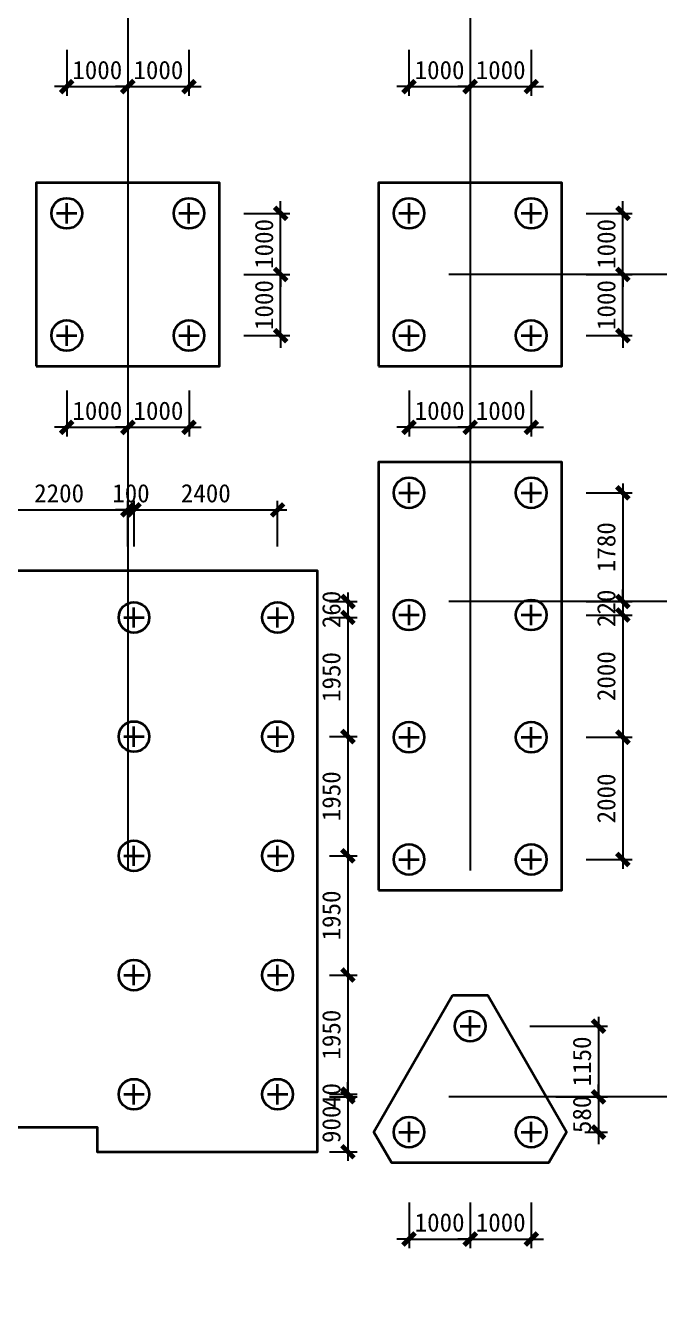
# Model space of a CAD drawing. Header units: millimetres. Extents: x -8252 to 341964, y -299084 to 206355.
# Drawn here: x 36822 to 47196, y 19134 to 39973 of the extents above; entities that cross this region are included whole.
import ezdxf

# ---------------------------------------------------------------- set-up
doc = ezdxf.new("R2010")
doc.units = ezdxf.units.MM
doc.header["$LTSCALE"] = 500
doc.header["$PDMODE"] = 2
doc.header["$PDSIZE"] = 200
doc.linetypes.add('DASHDOT', pattern=[25.4, 12.7, -6.35, 0, -6.35])
doc.layers.add('dim____', color=70, linetype='Continuous')
doc.layers.add('DOTE', color=20, linetype='DASHDOT')
for name, color, linetype, lineweight in [('fb', 7, 'Continuous', 35), ('s121', 2, 'Continuous', 35), ('zkz', 200, 'Continuous', 35)]:
    doc.layers.add(name, color=color, linetype=linetype, lineweight=lineweight)
doc.styles.add('宋体', font='')
doc.styles.get('宋体').set_extended_font_data('宋体')
doc.dimstyles.new('ISO-25', dxfattribs={"dimtxt": 2.5, "dimasz": 2.5, "dimexe": 1.25, "dimexo": 0.625, "dimtad": 1, "dimtxsty": 'Standard', "dimcen": 2.5, "dimadec": 0, "dimazin": 0, "dimtfac": 1, "dimtmove": 0, "dimatfit": 3, "dimfxl": 1, "dimarcsym": 0})

# ---------------------------------------------------------------- blocks, each defined once
blk = doc.blocks.new('_ArchTick')
at = {"color": 0, "linetype": 'ByBlock', "const_width": 0.4}
blk.add_lwpolyline([(-0.5, -0.5), (0.5, 0.5)], dxfattribs=at)
blk = doc.blocks.new('*D583')
at = {"layer": 'Defpoints', "color": 0, "transparency": 16777216}
for p in [(43097, 39973), (44097, 39973), (44097, 38973)]:
    blk.add_point(p, dxfattribs=at)
at = {"layer": 'dim____', "color": 0, "lineweight": -2, "transparency": 16777216}
for p, q in [((43097, 39573), (43097, 38823)), ((44097, 39573), (44097, 38823)), ((43097, 38973), (42897, 38973)), ((43097, 38973), (44097, 38973)), ((44097, 38973), (44297, 38973))]:
    blk.add_line(p, q, dxfattribs=at)
at = {"layer": 'dim____', "color": 0, "lineweight": -2, "transparency": 16777216, "xscale": 200, "yscale": 200, "zscale": 200}
blk.add_blockref('_ArchTick', (43097, 38973), dxfattribs=at)
at = {"layer": 'dim____', "color": 0, "lineweight": -2, "transparency": 16777216, "xscale": 200, "yscale": 200, "zscale": 200, "rotation": 180}
blk.add_blockref('_ArchTick', (44097, 38973), dxfattribs=at)
at = {"layer": 'dim____', "color": 7, "transparency": 16777216, "insert": (43597, 39243), "char_height": 300, "attachment_point": 5, "style": '宋体'}
blk.add_mtext('1000', dxfattribs=at)
blk = doc.blocks.new('*D584')
at = {"layer": 'Defpoints', "color": 0, "transparency": 16777216}
for p in [(44097, 39973), (45097, 39973), (45097, 38973)]:
    blk.add_point(p, dxfattribs=at)
at = {"layer": 'dim____', "color": 0, "lineweight": -2, "transparency": 16777216}
for p, q in [((44097, 39573), (44097, 38823)), ((45097, 39573), (45097, 38823)), ((44097, 38973), (43897, 38973)), ((44097, 38973), (45097, 38973)), ((45097, 38973), (45297, 38973))]:
    blk.add_line(p, q, dxfattribs=at)
at = {"layer": 'dim____', "color": 0, "lineweight": -2, "transparency": 16777216, "xscale": 200, "yscale": 200, "zscale": 200}
blk.add_blockref('_ArchTick', (44097, 38973), dxfattribs=at)
at = {"layer": 'dim____', "color": 0, "lineweight": -2, "transparency": 16777216, "xscale": 200, "yscale": 200, "zscale": 200, "rotation": 180}
blk.add_blockref('_ArchTick', (45097, 38973), dxfattribs=at)
at = {"layer": 'dim____', "color": 7, "transparency": 16777216, "insert": (44597, 39243), "char_height": 300, "attachment_point": 5, "style": '宋体'}
blk.add_mtext('1000', dxfattribs=at)
blk = doc.blocks.new('*D585')
at = {"layer": 'Defpoints', "color": 0, "transparency": 16777216}
for p in [(43098, 34400), (44098, 34400), (44098, 33400)]:
    blk.add_point(p, dxfattribs=at)
at = {"layer": 'dim____', "color": 0, "lineweight": -2, "transparency": 16777216}
for p, q in [((43098, 34000), (43098, 33250)), ((44098, 34000), (44098, 33250)), ((43098, 33400), (42898, 33400)), ((43098, 33400), (44098, 33400)), ((44098, 33400), (44298, 33400))]:
    blk.add_line(p, q, dxfattribs=at)
at = {"layer": 'dim____', "color": 0, "lineweight": -2, "transparency": 16777216, "xscale": 200, "yscale": 200, "zscale": 200}
blk.add_blockref('_ArchTick', (43098, 33400), dxfattribs=at)
at = {"layer": 'dim____', "color": 0, "lineweight": -2, "transparency": 16777216, "xscale": 200, "yscale": 200, "zscale": 200, "rotation": 180}
blk.add_blockref('_ArchTick', (44098, 33400), dxfattribs=at)
at = {"layer": 'dim____', "color": 7, "transparency": 16777216, "insert": (43598, 33670), "char_height": 300, "attachment_point": 5, "style": '宋体'}
blk.add_mtext('1000', dxfattribs=at)
blk = doc.blocks.new('*D586')
at = {"layer": 'Defpoints', "color": 0, "transparency": 16777216}
for p in [(44098, 34400), (45098, 34400), (45098, 33400)]:
    blk.add_point(p, dxfattribs=at)
at = {"layer": 'dim____', "color": 0, "lineweight": -2, "transparency": 16777216}
for p, q in [((44098, 34000), (44098, 33250)), ((45098, 34000), (45098, 33250)), ((44098, 33400), (43898, 33400)), ((44098, 33400), (45098, 33400)), ((45098, 33400), (45298, 33400))]:
    blk.add_line(p, q, dxfattribs=at)
at = {"layer": 'dim____', "color": 0, "lineweight": -2, "transparency": 16777216, "xscale": 200, "yscale": 200, "zscale": 200}
blk.add_blockref('_ArchTick', (44098, 33400), dxfattribs=at)
at = {"layer": 'dim____', "color": 0, "lineweight": -2, "transparency": 16777216, "xscale": 200, "yscale": 200, "zscale": 200, "rotation": 180}
blk.add_blockref('_ArchTick', (45098, 33400), dxfattribs=at)
at = {"layer": 'dim____', "color": 7, "transparency": 16777216, "insert": (44598, 33670), "char_height": 300, "attachment_point": 5, "style": '宋体'}
blk.add_mtext('1000', dxfattribs=at)
blk = doc.blocks.new('*D589')
at = {"layer": 'Defpoints', "color": 0, "transparency": 16777216}
for p in [(45597, 35900), (46597, 35900), (45597, 34900)]:
    blk.add_point(p, dxfattribs=at)
at = {"layer": 'dim____', "color": 0, "lineweight": -2, "transparency": 16777216}
for p, q in [((46597, 35900), (46597, 36100)), ((45997, 35900), (46747, 35900)), ((46597, 34900), (46597, 35900)), ((45997, 34900), (46747, 34900)), ((46597, 34900), (46597, 34700))]:
    blk.add_line(p, q, dxfattribs=at)
at = {"layer": 'dim____', "color": 0, "lineweight": -2, "transparency": 16777216, "xscale": 200, "yscale": 200, "zscale": 200}
for p, rotation in [((46597, 35900), 270), ((46597, 34900), 90)]:
    blk.add_blockref('_ArchTick', p, dxfattribs=dict(at, rotation=rotation))
at = {"layer": 'dim____', "color": 7, "transparency": 16777216, "insert": (46327, 35400), "char_height": 300, "attachment_point": 5, "rotation": 90, "style": '宋体'}
blk.add_mtext('1000', dxfattribs=at)
blk = doc.blocks.new('*D590')
at = {"layer": 'Defpoints', "color": 0, "transparency": 16777216}
for p in [(45597, 36900), (46597, 36900), (45597, 35900)]:
    blk.add_point(p, dxfattribs=at)
at = {"layer": 'dim____', "color": 0, "lineweight": -2, "transparency": 16777216}
for p, q in [((46597, 36900), (46597, 37100)), ((45997, 36900), (46747, 36900)), ((46597, 35900), (46597, 36900)), ((45997, 35900), (46747, 35900)), ((46597, 35900), (46597, 35700))]:
    blk.add_line(p, q, dxfattribs=at)
at = {"layer": 'dim____', "color": 0, "lineweight": -2, "transparency": 16777216, "xscale": 200, "yscale": 200, "zscale": 200}
for p, rotation in [((46597, 36900), 270), ((46597, 35900), 90)]:
    blk.add_blockref('_ArchTick', p, dxfattribs=dict(at, rotation=rotation))
at = {"layer": 'dim____', "color": 7, "transparency": 16777216, "insert": (46327, 36400), "char_height": 300, "attachment_point": 5, "rotation": 90, "style": '宋体'}
blk.add_mtext('1000', dxfattribs=at)
blk = doc.blocks.new('*D591')
at = {"layer": 'Defpoints', "color": 0, "transparency": 16777216}
for p in [(37497, 39973), (38497, 39973), (38497, 38973)]:
    blk.add_point(p, dxfattribs=at)
at = {"layer": 'dim____', "color": 0, "lineweight": -2, "transparency": 16777216}
for p, q in [((37497, 39573), (37497, 38823)), ((38497, 39573), (38497, 38823)), ((37497, 38973), (37297, 38973)), ((37497, 38973), (38497, 38973)), ((38497, 38973), (38697, 38973))]:
    blk.add_line(p, q, dxfattribs=at)
at = {"layer": 'dim____', "color": 0, "lineweight": -2, "transparency": 16777216, "xscale": 200, "yscale": 200, "zscale": 200}
blk.add_blockref('_ArchTick', (37497, 38973), dxfattribs=at)
at = {"layer": 'dim____', "color": 0, "lineweight": -2, "transparency": 16777216, "xscale": 200, "yscale": 200, "zscale": 200, "rotation": 180}
blk.add_blockref('_ArchTick', (38497, 38973), dxfattribs=at)
at = {"layer": 'dim____', "color": 7, "transparency": 16777216, "insert": (37997, 39243), "char_height": 300, "attachment_point": 5, "style": '宋体'}
blk.add_mtext('1000', dxfattribs=at)
blk = doc.blocks.new('*D592')
at = {"layer": 'Defpoints', "color": 0, "transparency": 16777216}
for p in [(38497, 39973), (39497, 39973), (39497, 38973)]:
    blk.add_point(p, dxfattribs=at)
at = {"layer": 'dim____', "color": 0, "lineweight": -2, "transparency": 16777216}
for p, q in [((38497, 39573), (38497, 38823)), ((39497, 39573), (39497, 38823)), ((38497, 38973), (38297, 38973)), ((38497, 38973), (39497, 38973)), ((39497, 38973), (39697, 38973))]:
    blk.add_line(p, q, dxfattribs=at)
at = {"layer": 'dim____', "color": 0, "lineweight": -2, "transparency": 16777216, "xscale": 200, "yscale": 200, "zscale": 200}
blk.add_blockref('_ArchTick', (38497, 38973), dxfattribs=at)
at = {"layer": 'dim____', "color": 0, "lineweight": -2, "transparency": 16777216, "xscale": 200, "yscale": 200, "zscale": 200, "rotation": 180}
blk.add_blockref('_ArchTick', (39497, 38973), dxfattribs=at)
at = {"layer": 'dim____', "color": 7, "transparency": 16777216, "insert": (38997, 39243), "char_height": 300, "attachment_point": 5, "style": '宋体'}
blk.add_mtext('1000', dxfattribs=at)
blk = doc.blocks.new('*D593')
at = {"layer": 'Defpoints', "color": 0, "transparency": 16777216}
for p in [(37498, 34400), (38498, 34400), (38498, 33400)]:
    blk.add_point(p, dxfattribs=at)
at = {"layer": 'dim____', "color": 0, "lineweight": -2, "transparency": 16777216}
for p, q in [((37498, 34000), (37498, 33250)), ((38498, 34000), (38498, 33250)), ((37498, 33400), (37298, 33400)), ((37498, 33400), (38498, 33400)), ((38498, 33400), (38698, 33400))]:
    blk.add_line(p, q, dxfattribs=at)
at = {"layer": 'dim____', "color": 0, "lineweight": -2, "transparency": 16777216, "xscale": 200, "yscale": 200, "zscale": 200}
blk.add_blockref('_ArchTick', (37498, 33400), dxfattribs=at)
at = {"layer": 'dim____', "color": 0, "lineweight": -2, "transparency": 16777216, "xscale": 200, "yscale": 200, "zscale": 200, "rotation": 180}
blk.add_blockref('_ArchTick', (38498, 33400), dxfattribs=at)
at = {"layer": 'dim____', "color": 7, "transparency": 16777216, "insert": (37998, 33670), "char_height": 300, "attachment_point": 5, "style": '宋体'}
blk.add_mtext('1000', dxfattribs=at)
blk = doc.blocks.new('*D594')
at = {"layer": 'Defpoints', "color": 0, "transparency": 16777216}
for p in [(38498, 34400), (39498, 34400), (39498, 33400)]:
    blk.add_point(p, dxfattribs=at)
at = {"layer": 'dim____', "color": 0, "lineweight": -2, "transparency": 16777216}
for p, q in [((38498, 34000), (38498, 33250)), ((39498, 34000), (39498, 33250)), ((38498, 33400), (38298, 33400)), ((38498, 33400), (39498, 33400)), ((39498, 33400), (39698, 33400))]:
    blk.add_line(p, q, dxfattribs=at)
at = {"layer": 'dim____', "color": 0, "lineweight": -2, "transparency": 16777216, "xscale": 200, "yscale": 200, "zscale": 200}
blk.add_blockref('_ArchTick', (38498, 33400), dxfattribs=at)
at = {"layer": 'dim____', "color": 0, "lineweight": -2, "transparency": 16777216, "xscale": 200, "yscale": 200, "zscale": 200, "rotation": 180}
blk.add_blockref('_ArchTick', (39498, 33400), dxfattribs=at)
at = {"layer": 'dim____', "color": 7, "transparency": 16777216, "insert": (38998, 33670), "char_height": 300, "attachment_point": 5, "style": '宋体'}
blk.add_mtext('1000', dxfattribs=at)
blk = doc.blocks.new('*D597')
at = {"layer": 'Defpoints', "color": 0, "transparency": 16777216}
for p in [(39997, 35900), (40997, 35900), (39997, 34900)]:
    blk.add_point(p, dxfattribs=at)
at = {"layer": 'dim____', "color": 0, "lineweight": -2, "transparency": 16777216}
for p, q in [((40997, 35900), (40997, 36100)), ((40397, 35900), (41147, 35900)), ((40997, 34900), (40997, 35900)), ((40397, 34900), (41147, 34900)), ((40997, 34900), (40997, 34700))]:
    blk.add_line(p, q, dxfattribs=at)
at = {"layer": 'dim____', "color": 0, "lineweight": -2, "transparency": 16777216, "xscale": 200, "yscale": 200, "zscale": 200}
for p, rotation in [((40997, 35900), 270), ((40997, 34900), 90)]:
    blk.add_blockref('_ArchTick', p, dxfattribs=dict(at, rotation=rotation))
at = {"layer": 'dim____', "color": 7, "transparency": 16777216, "insert": (40727, 35400), "char_height": 300, "attachment_point": 5, "rotation": 90, "style": '宋体'}
blk.add_mtext('1000', dxfattribs=at)
blk = doc.blocks.new('*D598')
at = {"layer": 'Defpoints', "color": 0, "transparency": 16777216}
for p in [(39997, 36900), (40997, 36900), (39997, 35900)]:
    blk.add_point(p, dxfattribs=at)
at = {"layer": 'dim____', "color": 0, "lineweight": -2, "transparency": 16777216}
for p, q in [((40997, 36900), (40997, 37100)), ((40397, 36900), (41147, 36900)), ((40997, 35900), (40997, 36900)), ((40397, 35900), (41147, 35900)), ((40997, 35900), (40997, 35700))]:
    blk.add_line(p, q, dxfattribs=at)
at = {"layer": 'dim____', "color": 0, "lineweight": -2, "transparency": 16777216, "xscale": 200, "yscale": 200, "zscale": 200}
for p, rotation in [((40997, 36900), 270), ((40997, 35900), 90)]:
    blk.add_blockref('_ArchTick', p, dxfattribs=dict(at, rotation=rotation))
at = {"layer": 'dim____', "color": 7, "transparency": 16777216, "insert": (40727, 36400), "char_height": 300, "attachment_point": 5, "rotation": 90, "style": '宋体'}
blk.add_mtext('1000', dxfattribs=at)
blk = doc.blocks.new('*D686')
at = {"layer": 'Defpoints', "color": 0, "transparency": 16777216}
for p in [(45596, 32330), (45596, 30550), (46596, 30550)]:
    blk.add_point(p, dxfattribs=at)
at = {"layer": 'dim____', "color": 0, "lineweight": -2, "transparency": 16777216}
for p, q in [((45996, 32330), (46746, 32330)), ((46596, 32480), (46596, 30400)), ((45996, 30550), (46746, 30550))]:
    blk.add_line(p, q, dxfattribs=at)
at = {"layer": 'dim____', "color": 0, "lineweight": -2, "transparency": 16777216, "xscale": 200, "yscale": 200, "zscale": 200}
for p, rotation in [((46596, 32330), 90), ((46596, 30550), 270)]:
    blk.add_blockref('_ArchTick', p, dxfattribs=dict(at, rotation=rotation))
at = {"layer": 'dim____', "color": 7, "transparency": 16777216, "insert": (46326, 31440), "char_height": 300, "attachment_point": 5, "rotation": 90, "style": '宋体'}
blk.add_mtext('1780', dxfattribs=at)
blk = doc.blocks.new('*D687')
at = {"layer": 'Defpoints', "color": 0, "transparency": 16777216}
for p in [(45596, 30550), (45597, 30330), (46596, 30330)]:
    blk.add_point(p, dxfattribs=at)
at = {"layer": 'dim____', "color": 0, "lineweight": -2, "transparency": 16777216}
for p, q in [((46596, 30550), (46596, 30750)), ((45996, 30550), (46746, 30550)), ((46596, 30550), (46596, 30330)), ((45997, 30330), (46746, 30330)), ((46596, 30330), (46596, 30130))]:
    blk.add_line(p, q, dxfattribs=at)
at = {"layer": 'dim____', "color": 0, "lineweight": -2, "transparency": 16777216, "xscale": 200, "yscale": 200, "zscale": 200}
for p, rotation in [((46596, 30550), 270), ((46596, 30330), 90)]:
    blk.add_blockref('_ArchTick', p, dxfattribs=dict(at, rotation=rotation))
at = {"layer": 'dim____', "color": 7, "transparency": 16777216, "insert": (46326, 30440), "char_height": 300, "attachment_point": 5, "rotation": 90, "style": '宋体'}
blk.add_mtext('220', dxfattribs=at)
blk = doc.blocks.new('*D684')
at = {"layer": 'Defpoints', "color": 0, "transparency": 16777216}
for p in [(45597, 30330), (45597, 28330), (46596, 28330)]:
    blk.add_point(p, dxfattribs=at)
at = {"layer": 'dim____', "color": 0, "lineweight": -2, "transparency": 16777216}
for p, q in [((46596, 30480), (46596, 28180)), ((45997, 30330), (46746, 30330)), ((45997, 28330), (46746, 28330))]:
    blk.add_line(p, q, dxfattribs=at)
at = {"layer": 'dim____', "color": 0, "lineweight": -2, "transparency": 16777216, "xscale": 200, "yscale": 200, "zscale": 200}
for p, rotation in [((46596, 30330), 90), ((46596, 28330), 270)]:
    blk.add_blockref('_ArchTick', p, dxfattribs=dict(at, rotation=rotation))
at = {"layer": 'dim____', "color": 7, "transparency": 16777216, "insert": (46326, 29330), "char_height": 300, "attachment_point": 5, "rotation": 90, "style": '宋体'}
blk.add_mtext('2000', dxfattribs=at)
blk = doc.blocks.new('*D685')
at = {"layer": 'Defpoints', "color": 0, "transparency": 16777216}
for p in [(45597, 28330), (45598, 26330), (46596, 26330)]:
    blk.add_point(p, dxfattribs=at)
at = {"layer": 'dim____', "color": 0, "lineweight": -2, "transparency": 16777216}
for p, q in [((46596, 28480), (46596, 26180)), ((45997, 28330), (46746, 28330)), ((45998, 26330), (46746, 26330))]:
    blk.add_line(p, q, dxfattribs=at)
at = {"layer": 'dim____', "color": 0, "lineweight": -2, "transparency": 16777216, "xscale": 200, "yscale": 200, "zscale": 200}
for p, rotation in [((46596, 28330), 90), ((46596, 26330), 270)]:
    blk.add_blockref('_ArchTick', p, dxfattribs=dict(at, rotation=rotation))
at = {"layer": 'dim____', "color": 7, "transparency": 16777216, "insert": (46326, 27330), "char_height": 300, "attachment_point": 5, "rotation": 90, "style": '宋体'}
blk.add_mtext('2000', dxfattribs=at)
blk = doc.blocks.new('*D732')
at = {"layer": 'Defpoints', "color": 0, "transparency": 16777216}
for p in [(43098, 21123), (44098, 21123), (44098, 20123)]:
    blk.add_point(p, dxfattribs=at)
at = {"layer": 'dim____', "color": 0, "lineweight": -2, "transparency": 16777216}
for p, q in [((43098, 20723), (43098, 19973)), ((44098, 20723), (44098, 19973)), ((43098, 20123), (42898, 20123)), ((43098, 20123), (44098, 20123)), ((44098, 20123), (44298, 20123))]:
    blk.add_line(p, q, dxfattribs=at)
at = {"layer": 'dim____', "color": 0, "lineweight": -2, "transparency": 16777216, "xscale": 200, "yscale": 200, "zscale": 200}
blk.add_blockref('_ArchTick', (43098, 20123), dxfattribs=at)
at = {"layer": 'dim____', "color": 0, "lineweight": -2, "transparency": 16777216, "xscale": 200, "yscale": 200, "zscale": 200, "rotation": 180}
blk.add_blockref('_ArchTick', (44098, 20123), dxfattribs=at)
at = {"layer": 'dim____', "color": 7, "transparency": 16777216, "insert": (43598, 20393), "char_height": 300, "attachment_point": 5, "style": '宋体'}
blk.add_mtext('1000', dxfattribs=at)
blk = doc.blocks.new('*D733')
at = {"layer": 'Defpoints', "color": 0, "transparency": 16777216}
for p in [(44098, 21123), (45098, 21123), (45098, 20123)]:
    blk.add_point(p, dxfattribs=at)
at = {"layer": 'dim____', "color": 0, "lineweight": -2, "transparency": 16777216}
for p, q in [((44098, 20723), (44098, 19973)), ((45098, 20723), (45098, 19973)), ((44098, 20123), (43898, 20123)), ((44098, 20123), (45098, 20123)), ((45098, 20123), (45298, 20123))]:
    blk.add_line(p, q, dxfattribs=at)
at = {"layer": 'dim____', "color": 0, "lineweight": -2, "transparency": 16777216, "xscale": 200, "yscale": 200, "zscale": 200}
blk.add_blockref('_ArchTick', (44098, 20123), dxfattribs=at)
at = {"layer": 'dim____', "color": 0, "lineweight": -2, "transparency": 16777216, "xscale": 200, "yscale": 200, "zscale": 200, "rotation": 180}
blk.add_blockref('_ArchTick', (45098, 20123), dxfattribs=at)
at = {"layer": 'dim____', "color": 7, "transparency": 16777216, "insert": (44598, 20393), "char_height": 300, "attachment_point": 5, "style": '宋体'}
blk.add_mtext('1000', dxfattribs=at)
blk = doc.blocks.new('*D734')
at = {"layer": 'Defpoints', "color": 0, "transparency": 16777216}
for p in [(44675, 23605), (45197, 22450), (46197, 22450)]:
    blk.add_point(p, dxfattribs=at)
at = {"layer": 'dim____', "color": 0, "lineweight": -2, "transparency": 16777216}
for p, q in [((45075, 23605), (46347, 23605)), ((46197, 23755), (46197, 22300)), ((45597, 22450), (46347, 22450))]:
    blk.add_line(p, q, dxfattribs=at)
at = {"layer": 'dim____', "color": 0, "lineweight": -2, "transparency": 16777216, "xscale": 200, "yscale": 200, "zscale": 200}
for p, rotation in [((46197, 23605), 90), ((46197, 22450), 270)]:
    blk.add_blockref('_ArchTick', p, dxfattribs=dict(at, rotation=rotation))
at = {"layer": 'dim____', "color": 7, "transparency": 16777216, "insert": (45927, 23028), "char_height": 300, "attachment_point": 5, "rotation": 90, "style": '宋体'}
blk.add_mtext('1150', dxfattribs=at)
blk = doc.blocks.new('*D735')
at = {"layer": 'Defpoints', "color": 0, "transparency": 16777216}
for p in [(45197, 22450), (45675, 21873), (46197, 21873)]:
    blk.add_point(p, dxfattribs=at)
at = {"layer": 'dim____', "color": 0, "lineweight": -2, "transparency": 16777216}
for p, q in [((46197, 22450), (46197, 22650)), ((45497, 22450), (46347, 22450)), ((46197, 22450), (46197, 21873)), ((45975, 21873), (46347, 21873)), ((46197, 21873), (46197, 21673))]:
    blk.add_line(p, q, dxfattribs=at)
at = {"layer": 'dim____', "color": 0, "lineweight": -2, "transparency": 16777216, "xscale": 200, "yscale": 200, "zscale": 200}
for p, rotation in [((46197, 22450), 270), ((46197, 21873), 90)]:
    blk.add_blockref('_ArchTick', p, dxfattribs=dict(at, rotation=rotation))
at = {"layer": 'dim____', "color": 7, "transparency": 16777216, "insert": (45927, 22162), "char_height": 300, "attachment_point": 5, "rotation": 90, "style": '宋体'}
blk.add_mtext('580', dxfattribs=at)
blk = doc.blocks.new('*D791')
at = {"layer": 'Defpoints', "color": 0, "transparency": 16777216}
for p in [(38498, 32050), (36248, 31050), (38498, 31050)]:
    blk.add_point(p, dxfattribs=at)
at = {"layer": 'dim____', "color": 0, "lineweight": -2, "transparency": 16777216}
for p, q in [((36248, 31450), (36248, 32200)), ((38498, 31450), (38498, 32200)), ((36098, 32050), (38648, 32050))]:
    blk.add_line(p, q, dxfattribs=at)
at = {"layer": 'dim____', "color": 0, "lineweight": -2, "transparency": 16777216, "xscale": 200, "yscale": 200, "zscale": 200, "rotation": 180}
blk.add_blockref('_ArchTick', (36248, 32050), dxfattribs=at)
at = {"layer": 'dim____', "color": 0, "lineweight": -2, "transparency": 16777216, "xscale": 200, "yscale": 200, "zscale": 200}
blk.add_blockref('_ArchTick', (38498, 32050), dxfattribs=at)
at = {"layer": 'dim____', "color": 7, "transparency": 16777216, "insert": (37373, 32320), "char_height": 300, "attachment_point": 5, "style": '宋体'}
blk.add_mtext('2200', dxfattribs=at)
blk = doc.blocks.new('*D792')
at = {"layer": 'Defpoints', "color": 0, "transparency": 16777216}
for p in [(40948, 32050), (38598, 31050), (40948, 31050)]:
    blk.add_point(p, dxfattribs=at)
at = {"layer": 'dim____', "color": 0, "lineweight": -2, "transparency": 16777216}
for p, q in [((38598, 31450), (38598, 32200)), ((40948, 31450), (40948, 32200)), ((38448, 32050), (41098, 32050))]:
    blk.add_line(p, q, dxfattribs=at)
at = {"layer": 'dim____', "color": 0, "lineweight": -2, "transparency": 16777216, "xscale": 200, "yscale": 200, "zscale": 200, "rotation": 180}
blk.add_blockref('_ArchTick', (38598, 32050), dxfattribs=at)
at = {"layer": 'dim____', "color": 0, "lineweight": -2, "transparency": 16777216, "xscale": 200, "yscale": 200, "zscale": 200}
blk.add_blockref('_ArchTick', (40948, 32050), dxfattribs=at)
at = {"layer": 'dim____', "color": 7, "transparency": 16777216, "insert": (39773, 32320), "char_height": 300, "attachment_point": 5, "style": '宋体'}
blk.add_mtext('2400', dxfattribs=at)
blk = doc.blocks.new('*D794')
at = {"layer": 'Defpoints', "color": 0, "transparency": 16777216}
for p in [(38598, 32050), (38498, 31050), (38598, 31050)]:
    blk.add_point(p, dxfattribs=at)
at = {"layer": 'dim____', "color": 0, "lineweight": -2, "transparency": 16777216}
for p, q in [((38498, 31450), (38498, 32200)), ((38598, 31450), (38598, 32200)), ((38498, 32050), (38298, 32050)), ((38498, 32050), (38598, 32050)), ((38598, 32050), (38798, 32050))]:
    blk.add_line(p, q, dxfattribs=at)
at = {"layer": 'dim____', "color": 0, "lineweight": -2, "transparency": 16777216, "xscale": 200, "yscale": 200, "zscale": 200}
blk.add_blockref('_ArchTick', (38498, 32050), dxfattribs=at)
at = {"layer": 'dim____', "color": 0, "lineweight": -2, "transparency": 16777216, "xscale": 200, "yscale": 200, "zscale": 200, "rotation": 180}
blk.add_blockref('_ArchTick', (38598, 32050), dxfattribs=at)
at = {"layer": 'dim____', "color": 7, "transparency": 16777216, "insert": (38548, 32320), "char_height": 300, "attachment_point": 5, "style": '宋体'}
blk.add_mtext('100', dxfattribs=at)
blk = doc.blocks.new('*D795')
at = {"layer": 'Defpoints', "color": 0, "transparency": 16777216}
for p in [(41598, 30550), (41598, 30291), (42098, 30291)]:
    blk.add_point(p, dxfattribs=at)
at = {"layer": 'dim____', "color": 0, "lineweight": -2, "transparency": 16777216}
for p, q in [((42098, 30700), (42098, 30141)), ((41798, 30550), (42248, 30550)), ((41798, 30291), (42248, 30291))]:
    blk.add_line(p, q, dxfattribs=at)
at = {"layer": 'dim____', "color": 0, "lineweight": -2, "transparency": 16777216, "xscale": 200, "yscale": 200, "zscale": 200}
for p, rotation in [((42098, 30550), 90), ((42098, 30291), 270)]:
    blk.add_blockref('_ArchTick', p, dxfattribs=dict(at, rotation=rotation))
at = {"layer": 'dim____', "color": 7, "transparency": 16777216, "insert": (41828, 30421), "char_height": 300, "attachment_point": 5, "rotation": 90, "style": '宋体'}
blk.add_mtext('260', dxfattribs=at)
blk = doc.blocks.new('*D796')
at = {"layer": 'Defpoints', "color": 0, "transparency": 16777216}
for p in [(41598, 30291), (41598, 28341), (42098, 28341)]:
    blk.add_point(p, dxfattribs=at)
at = {"layer": 'dim____', "color": 0, "lineweight": -2, "transparency": 16777216}
for p, q in [((42098, 30441), (42098, 28191)), ((41798, 30291), (42248, 30291)), ((41798, 28341), (42248, 28341))]:
    blk.add_line(p, q, dxfattribs=at)
at = {"layer": 'dim____', "color": 0, "lineweight": -2, "transparency": 16777216, "xscale": 200, "yscale": 200, "zscale": 200}
for p, rotation in [((42098, 30291), 90), ((42098, 28341), 270)]:
    blk.add_blockref('_ArchTick', p, dxfattribs=dict(at, rotation=rotation))
at = {"layer": 'dim____', "color": 7, "transparency": 16777216, "insert": (41828, 29316), "char_height": 300, "attachment_point": 5, "rotation": 90, "style": '宋体'}
blk.add_mtext('1950', dxfattribs=at)
blk = doc.blocks.new('*D797')
at = {"layer": 'Defpoints', "color": 0, "transparency": 16777216}
for p in [(41598, 28341), (41598, 26391), (42098, 26391)]:
    blk.add_point(p, dxfattribs=at)
at = {"layer": 'dim____', "color": 0, "lineweight": -2, "transparency": 16777216}
for p, q in [((42098, 28491), (42098, 26241)), ((41798, 28341), (42248, 28341)), ((41798, 26391), (42248, 26391))]:
    blk.add_line(p, q, dxfattribs=at)
at = {"layer": 'dim____', "color": 0, "lineweight": -2, "transparency": 16777216, "xscale": 200, "yscale": 200, "zscale": 200}
for p, rotation in [((42098, 28341), 90), ((42098, 26391), 270)]:
    blk.add_blockref('_ArchTick', p, dxfattribs=dict(at, rotation=rotation))
at = {"layer": 'dim____', "color": 7, "transparency": 16777216, "insert": (41828, 27366), "char_height": 300, "attachment_point": 5, "rotation": 90, "style": '宋体'}
blk.add_mtext('1950', dxfattribs=at)
blk = doc.blocks.new('*D798')
at = {"layer": 'Defpoints', "color": 0, "transparency": 16777216}
for p in [(41598, 26391), (41598, 24441), (42098, 24441)]:
    blk.add_point(p, dxfattribs=at)
at = {"layer": 'dim____', "color": 0, "lineweight": -2, "transparency": 16777216}
for p, q in [((42098, 26541), (42098, 24291)), ((41798, 26391), (42248, 26391)), ((41798, 24441), (42248, 24441))]:
    blk.add_line(p, q, dxfattribs=at)
at = {"layer": 'dim____', "color": 0, "lineweight": -2, "transparency": 16777216, "xscale": 200, "yscale": 200, "zscale": 200}
for p, rotation in [((42098, 26391), 90), ((42098, 24441), 270)]:
    blk.add_blockref('_ArchTick', p, dxfattribs=dict(at, rotation=rotation))
at = {"layer": 'dim____', "color": 7, "transparency": 16777216, "insert": (41828, 25416), "char_height": 300, "attachment_point": 5, "rotation": 90, "style": '宋体'}
blk.add_mtext('1950', dxfattribs=at)
blk = doc.blocks.new('*D799')
at = {"layer": 'Defpoints', "color": 0, "transparency": 16777216}
for p in [(41598, 24441), (41598, 22491), (42098, 22491)]:
    blk.add_point(p, dxfattribs=at)
at = {"layer": 'dim____', "color": 0, "lineweight": -2, "transparency": 16777216}
for p, q in [((42098, 24591), (42098, 22341)), ((41798, 24441), (42248, 24441)), ((41798, 22491), (42248, 22491))]:
    blk.add_line(p, q, dxfattribs=at)
at = {"layer": 'dim____', "color": 0, "lineweight": -2, "transparency": 16777216, "xscale": 200, "yscale": 200, "zscale": 200}
for p, rotation in [((42098, 24441), 90), ((42098, 22491), 270)]:
    blk.add_blockref('_ArchTick', p, dxfattribs=dict(at, rotation=rotation))
at = {"layer": 'dim____', "color": 7, "transparency": 16777216, "insert": (41828, 23466), "char_height": 300, "attachment_point": 5, "rotation": 90, "style": '宋体'}
blk.add_mtext('1950', dxfattribs=at)
blk = doc.blocks.new('*D800')
at = {"layer": 'Defpoints', "color": 0, "transparency": 16777216}
for p in [(41598, 22450), (41598, 21550), (42098, 21550)]:
    blk.add_point(p, dxfattribs=at)
at = {"layer": 'dim____', "color": 0, "lineweight": -2, "transparency": 16777216}
for p, q in [((42098, 22600), (42098, 21400)), ((41798, 22450), (42248, 22450)), ((41798, 21550), (42248, 21550))]:
    blk.add_line(p, q, dxfattribs=at)
at = {"layer": 'dim____', "color": 0, "lineweight": -2, "transparency": 16777216, "xscale": 200, "yscale": 200, "zscale": 200}
for p, rotation in [((42098, 22450), 90), ((42098, 21550), 270)]:
    blk.add_blockref('_ArchTick', p, dxfattribs=dict(at, rotation=rotation))
at = {"layer": 'dim____', "color": 7, "transparency": 16777216, "insert": (41828, 22000), "char_height": 300, "attachment_point": 5, "rotation": 90, "style": '宋体'}
blk.add_mtext('900', dxfattribs=at)
blk = doc.blocks.new('*D801')
at = {"layer": 'Defpoints', "color": 0, "transparency": 16777216}
for p in [(41598, 22491), (41598, 22450), (42098, 22491)]:
    blk.add_point(p, dxfattribs=at)
at = {"layer": 'dim____', "color": 0, "lineweight": -2, "transparency": 16777216}
for p, q in [((42098, 22491), (42098, 22691)), ((41798, 22491), (42248, 22491)), ((41798, 22450), (42248, 22450)), ((42098, 22450), (42098, 22491)), ((42098, 22450), (42098, 22250))]:
    blk.add_line(p, q, dxfattribs=at)
at = {"layer": 'dim____', "color": 0, "lineweight": -2, "transparency": 16777216, "xscale": 200, "yscale": 200, "zscale": 200}
for p, rotation in [((42098, 22491), 270), ((42098, 22450), 90)]:
    blk.add_blockref('_ArchTick', p, dxfattribs=dict(at, rotation=rotation))
at = {"layer": 'dim____', "color": 7, "transparency": 16777216, "insert": (41828, 22471), "char_height": 300, "attachment_point": 5, "rotation": 90, "style": '宋体'}
blk.add_mtext('40', dxfattribs=at)

msp = doc.modelspace()

# ---------------------------------------------------------------- linework, layer by layer
at = {"layer": 'DOTE', "ltscale": 5}
for p, q in [((38497.528, 57900.374), (38497.528, -3449.626)), ((44097.528, 57900.374), (44097.528, -3449.626)), ((75497.528, 35900.374), (-3452.472, 35900.374)), ((75497.528, 30550.374), (-3452.472, 30550.374)), ((75497.528, 22450.374), (-3452.472, 22450.374))]:
    msp.add_line(p, q, dxfattribs=at)
at = {"layer": 'fb'}
msp.add_lwpolyline([(30897.528, 21550.374), (34497.528, 21550.374), (34497.528, 21950.374), (37997.528, 21950.374), (37997.528, 21550.374), (41597.528, 21550.374), (41597.528, 31050.374), (30897.528, 31050.374), (30897.528, 21550.374)], dxfattribs=at)
at = {"layer": 's121'}
for points in [[(36997.528, 34400.374), (39997.528, 34400.374), (39997.528, 37400.374), (36997.528, 37400.374)], [(42597.528, 34400.374), (45597.528, 34400.374), (45597.528, 37400.374), (42597.528, 37400.374)], [(42597.415, 25830.374), (45597.528, 25830.374), (45597.528, 32830.422), (42598.998, 32830.133)], [(43808.852, 24105.075), (42520.177, 21873.022), (42808.852, 21373.022), (45386.204, 21373.024), (45674.88, 21873.024), (44386.204, 24105.075)]]:
    msp.add_lwpolyline(points, close=True, dxfattribs=at)
at = {"layer": 'zkz'}
for p, q in [((37332.528, 36900.374), (37662.528, 36900.374)), ((37497.528, 36735.374), (37497.528, 37065.374)), ((39332.528, 36900.374), (39662.528, 36900.374)), ((39497.528, 36735.374), (39497.528, 37065.374)), ((42932.528, 36900.374), (43262.528, 36900.374)), ((43097.528, 36735.374), (43097.528, 37065.374)), ((44932.528, 36900.374), (45262.528, 36900.374)), ((45097.528, 36735.374), (45097.528, 37065.374)), ((37497.528, 34735.374), (37497.528, 35065.374)), ((39497.528, 34735.374), (39497.528, 35065.374)), ((43097.528, 34735.374), (43097.528, 35065.374)), ((45097.528, 34735.374), (45097.528, 35065.374)), ((37332.528, 34900.374), (37662.528, 34900.374)), ((39332.528, 34900.374), (39662.528, 34900.374)), ((42932.528, 34900.374), (43262.528, 34900.374)), ((44932.528, 34900.374), (45262.528, 34900.374)), ((42932.528, 32330.374), (43262.528, 32330.374)), ((43097.528, 32165.374), (43097.528, 32495.374)), ((44932.528, 32330.374), (45262.528, 32330.374)), ((45097.528, 32165.374), (45097.528, 32495.374)), ((38597.528, 30125.764), (38597.528, 30455.764)), ((40947.528, 30125.764), (40947.528, 30455.764)), ((43097.528, 30165.374), (43097.528, 30495.374)), ((45097.528, 30165.374), (45097.528, 30495.374)), ((38432.528, 30290.764), (38762.528, 30290.764)), ((40782.528, 30290.764), (41112.528, 30290.764)), ((42932.528, 30330.374), (43262.528, 30330.374)), ((44932.528, 30330.374), (45262.528, 30330.374)), ((38597.528, 28175.764), (38597.528, 28505.764)), ((40947.528, 28175.764), (40947.528, 28505.764)), ((43097.528, 28165.374), (43097.528, 28495.374)), ((45097.528, 28165.374), (45097.528, 28495.374)), ((38432.528, 28340.764), (38762.528, 28340.764)), ((40782.528, 28340.764), (41112.528, 28340.764)), ((42932.528, 28330.374), (43262.528, 28330.374)), ((44932.528, 28330.374), (45262.528, 28330.374)), ((38597.528, 26225.764), (38597.528, 26555.764)), ((40947.528, 26225.764), (40947.528, 26555.764)), ((43097.528, 26165.374), (43097.528, 26495.374)), ((45097.528, 26165.374), (45097.528, 26495.374)), ((38432.528, 26390.764), (38762.528, 26390.764)), ((40782.528, 26390.764), (41112.528, 26390.764)), ((42932.528, 26330.374), (43262.528, 26330.374)), ((44932.528, 26330.374), (45262.528, 26330.374)), ((38597.528, 24275.764), (38597.528, 24605.764)), ((40947.528, 24275.764), (40947.528, 24605.764)), ((38432.528, 24440.764), (38762.528, 24440.764)), ((40782.528, 24440.764), (41112.528, 24440.764)), ((44097.528, 23440.075), (44097.528, 23770.075)), ((43932.528, 23605.075), (44262.528, 23605.075)), ((38597.528, 22325.764), (38597.528, 22655.764)), ((40947.528, 22325.764), (40947.528, 22655.764)), ((38432.528, 22490.764), (38762.528, 22490.764)), ((40782.528, 22490.764), (41112.528, 22490.764)), ((43097.528, 21708.024), (43097.528, 22038.024)), ((45097.528, 21708.024), (45097.528, 22038.024)), ((42932.528, 21873.024), (43262.528, 21873.024)), ((44932.528, 21873.024), (45262.528, 21873.024))]:
    msp.add_line(p, q, dxfattribs=at)
for centre in [(37497.528, 36900.374), (39497.528, 36900.374), (43097.528, 36900.374), (45097.528, 36900.374), (37497.528, 34900.374), (39497.528, 34900.374), (43097.528, 34900.374), (45097.528, 34900.374), (43097.528, 32330.374), (45097.528, 32330.374), (38597.528, 30290.764), (40947.528, 30290.764), (43097.528, 30330.374), (45097.528, 30330.374), (38597.528, 28340.764), (40947.528, 28340.764), (43097.528, 28330.374), (45097.528, 28330.374), (38597.528, 26390.764), (40947.528, 26390.764), (43097.528, 26330.374), (45097.528, 26330.374), (38597.528, 24440.764), (40947.528, 24440.764), (44097.528, 23605.075), (38597.528, 22490.764), (40947.528, 22490.764), (43097.528, 21873.024), (45097.528, 21873.024)]:
    msp.add_circle(centre, 250, dxfattribs=at)

# ---------------------------------------------------------------- dimensions: what is measured, and where the dimension line sits
at = {"layer": 'dim____'}
for base, p1, p2, override, picture, middle in [((38497.444, 38973.022), (37497.444, 39973.022), (38497.444, 39973.022), {"dimtxt": 300, "dimasz": 200, "dimexe": 150, "dimexo": 400, "dimgap": 120, "dimtad": 1, "dimrnd": 10, "dimtxsty": '宋体', "dimblk1": 'ArchTick', "dimblk2": 'ArchTick', "dimsah": 1, "dimdle": 150, "dimclrt": 7, "dimtix": 1, "dimtmove": 0}, '*D591', (37997.444, 39243.022)), ((39497.444, 38973.022), (38497.444, 39973.022), (39497.444, 39973.022), {"dimtxt": 300, "dimasz": 200, "dimexe": 150, "dimexo": 400, "dimgap": 120, "dimtad": 1, "dimrnd": 10, "dimtxsty": '宋体', "dimblk1": 'ArchTick', "dimblk2": 'ArchTick', "dimsah": 1, "dimdle": 150, "dimclrt": 7, "dimtix": 1, "dimtmove": 0}, '*D592', (38997.444, 39243.022)), ((44097.444, 38973.022), (43097.444, 39973.022), (44097.444, 39973.022), {"dimtxt": 300, "dimasz": 200, "dimexe": 150, "dimexo": 400, "dimgap": 120, "dimtad": 1, "dimrnd": 10, "dimtxsty": '宋体', "dimblk1": 'ArchTick', "dimblk2": 'ArchTick', "dimsah": 1, "dimdle": 150, "dimclrt": 7, "dimtix": 1, "dimtmove": 0}, '*D583', (43597.444, 39243.022)), ((45097.444, 38973.022), (44097.444, 39973.022), (45097.444, 39973.022), {"dimtxt": 300, "dimasz": 200, "dimexe": 150, "dimexo": 400, "dimgap": 120, "dimtad": 1, "dimrnd": 10, "dimtxsty": '宋体', "dimblk1": 'ArchTick', "dimblk2": 'ArchTick', "dimsah": 1, "dimdle": 150, "dimclrt": 7, "dimtix": 1, "dimtmove": 0}, '*D584', (44597.444, 39243.022)), ((38497.528, 33400.374), (37497.528, 34400.374), (38497.528, 34400.374), {"dimtxt": 300, "dimasz": 200, "dimexe": 150, "dimexo": 400, "dimgap": 120, "dimtad": 1, "dimrnd": 100, "dimtxsty": '宋体', "dimblk1": 'ArchTick', "dimblk2": 'ArchTick', "dimsah": 1, "dimdle": 150, "dimclrt": 7, "dimtix": 1, "dimtmove": 0}, '*D593', (37997.528, 33670.374)), ((39497.528, 33400.374), (38497.528, 34400.374), (39497.528, 34400.374), {"dimtxt": 300, "dimasz": 200, "dimexe": 150, "dimexo": 400, "dimgap": 120, "dimtad": 1, "dimrnd": 100, "dimtxsty": '宋体', "dimblk1": 'ArchTick', "dimblk2": 'ArchTick', "dimsah": 1, "dimdle": 150, "dimclrt": 7, "dimtix": 1, "dimtmove": 0}, '*D594', (38997.528, 33670.374)), ((44097.528, 33400.374), (43097.528, 34400.374), (44097.528, 34400.374), {"dimtxt": 300, "dimasz": 200, "dimexe": 150, "dimexo": 400, "dimgap": 120, "dimtad": 1, "dimrnd": 100, "dimtxsty": '宋体', "dimblk1": 'ArchTick', "dimblk2": 'ArchTick', "dimsah": 1, "dimdle": 150, "dimclrt": 7, "dimtix": 1, "dimtmove": 0}, '*D585', (43597.528, 33670.374)), ((45097.528, 33400.374), (44097.528, 34400.374), (45097.528, 34400.374), {"dimtxt": 300, "dimasz": 200, "dimexe": 150, "dimexo": 400, "dimgap": 120, "dimtad": 1, "dimrnd": 100, "dimtxsty": '宋体', "dimblk1": 'ArchTick', "dimblk2": 'ArchTick', "dimsah": 1, "dimdle": 150, "dimclrt": 7, "dimtix": 1, "dimtmove": 0}, '*D586', (44597.528, 33670.374)), ((38497.528, 32050.374), (36247.528, 31050.374), (38497.528, 31050.374), {"dimtxt": 300, "dimasz": 200, "dimexe": 150, "dimexo": 400, "dimgap": 120, "dimtad": 1, "dimrnd": 100, "dimtxsty": '宋体', "dimblk1": 'ArchTick', "dimblk2": 'ArchTick', "dimsah": 1, "dimdle": 150, "dimclrt": 7, "dimtix": 1, "dimtmove": 0}, '*D791', (37372.528, 32320.374)), ((40947.528, 32050.374), (38597.528, 31050.374), (40947.528, 31050.374), {"dimtxt": 300, "dimasz": 200, "dimexe": 150, "dimexo": 400, "dimgap": 120, "dimtad": 1, "dimrnd": 100, "dimtxsty": '宋体', "dimblk1": 'ArchTick', "dimblk2": 'ArchTick', "dimsah": 1, "dimdle": 150, "dimclrt": 7, "dimtix": 1, "dimtmove": 0}, '*D792', (39772.528, 32320.374)), ((44097.63, 20123.022), (43097.63, 21123.022), (44097.63, 21123.022), {"dimtxt": 300, "dimasz": 200, "dimexe": 150, "dimexo": 400, "dimgap": 120, "dimtad": 1, "dimrnd": 10, "dimtxsty": '宋体', "dimblk1": 'ArchTick', "dimblk2": 'ArchTick', "dimsah": 1, "dimdle": 150, "dimclrt": 7, "dimtix": 1, "dimtmove": 0}, '*D732', (43597.63, 20393.022)), ((45097.63, 20123.022), (44097.63, 21123.022), (45097.63, 21123.022), {"dimtxt": 300, "dimasz": 200, "dimexe": 150, "dimexo": 400, "dimgap": 120, "dimtad": 1, "dimrnd": 10, "dimtxsty": '宋体', "dimblk1": 'ArchTick', "dimblk2": 'ArchTick', "dimsah": 1, "dimdle": 150, "dimclrt": 7, "dimtix": 1, "dimtmove": 0}, '*D733', (44597.63, 20393.022))]:
    dim = msp.add_linear_dim(base=base, p1=p1, p2=p2, dimstyle='ISO-25', override=override, dxfattribs=at)
    dim.commit()
    dim.dimension.update_dxf_attribs({"geometry": picture, "text_midpoint": middle})
for base, p1, p2, override, picture, middle in [((40997.343, 36900.374), (39997.343, 35900.374), (39997.343, 36900.374), {"dimtxt": 300, "dimasz": 200, "dimexe": 150, "dimexo": 400, "dimgap": 120, "dimtad": 1, "dimrnd": 10, "dimtxsty": '宋体', "dimblk1": 'ArchTick', "dimblk2": 'ArchTick', "dimsah": 1, "dimdle": 150, "dimclrt": 7, "dimtix": 1, "dimtmove": 0}, '*D598', (40727.343, 36400.374)), ((46597.343, 36900.374), (45597.343, 35900.374), (45597.343, 36900.374), {"dimtxt": 300, "dimasz": 200, "dimexe": 150, "dimexo": 400, "dimgap": 120, "dimtad": 1, "dimrnd": 10, "dimtxsty": '宋体', "dimblk1": 'ArchTick', "dimblk2": 'ArchTick', "dimsah": 1, "dimdle": 150, "dimclrt": 7, "dimtix": 1, "dimtmove": 0}, '*D590', (46327.343, 36400.374)), ((40997.343, 35900.374), (39997.343, 34900.374), (39997.343, 35900.374), {"dimtxt": 300, "dimasz": 200, "dimexe": 150, "dimexo": 400, "dimgap": 120, "dimtad": 1, "dimrnd": 10, "dimtxsty": '宋体', "dimblk1": 'ArchTick', "dimblk2": 'ArchTick', "dimsah": 1, "dimdle": 150, "dimclrt": 7, "dimtix": 1, "dimtmove": 0}, '*D597', (40727.343, 35400.374)), ((46597.343, 35900.374), (45597.343, 34900.374), (45597.343, 35900.374), {"dimtxt": 300, "dimasz": 200, "dimexe": 150, "dimexo": 400, "dimgap": 120, "dimtad": 1, "dimrnd": 10, "dimtxsty": '宋体', "dimblk1": 'ArchTick', "dimblk2": 'ArchTick', "dimsah": 1, "dimdle": 150, "dimclrt": 7, "dimtix": 1, "dimtmove": 0}, '*D589', (46327.343, 35400.374)), ((46596.172, 30550.374), (45596.172, 32330.374), (45596.172, 30550.374), {"dimtxt": 300, "dimasz": 200, "dimexe": 150, "dimexo": 400, "dimgap": 120, "dimtad": 1, "dimrnd": 10, "dimtxsty": '宋体', "dimblk1": 'ArchTick', "dimblk2": 'ArchTick', "dimsah": 1, "dimdle": 150, "dimclrt": 7, "dimtix": 1, "dimtmove": 0}, '*D686', (46326.172, 31440.374)), ((42097.528, 28340.764), (41597.528, 30290.764), (41597.528, 28340.764), {"dimtxt": 300, "dimasz": 200, "dimexe": 150, "dimexo": 200, "dimgap": 120, "dimtad": 1, "dimrnd": 10, "dimtxsty": '宋体', "dimblk1": 'ArchTick', "dimblk2": 'ArchTick', "dimsah": 1, "dimdle": 150, "dimclrt": 7, "dimtix": 1, "dimtmove": 0}, '*D796', (41827.528, 29315.764)), ((46596.172, 28330.374), (45596.624, 30330.374), (45597.076, 28330.374), {"dimtxt": 300, "dimasz": 200, "dimexe": 150, "dimexo": 400, "dimgap": 120, "dimtad": 1, "dimrnd": 10, "dimtxsty": '宋体', "dimblk1": 'ArchTick', "dimblk2": 'ArchTick', "dimsah": 1, "dimdle": 150, "dimclrt": 7, "dimtix": 1, "dimtmove": 0}, '*D684', (46326.172, 29330.374)), ((42097.528, 26390.764), (41597.528, 28340.764), (41597.528, 26390.764), {"dimtxt": 300, "dimasz": 200, "dimexe": 150, "dimexo": 200, "dimgap": 120, "dimtad": 1, "dimrnd": 10, "dimtxsty": '宋体', "dimblk1": 'ArchTick', "dimblk2": 'ArchTick', "dimsah": 1, "dimdle": 150, "dimclrt": 7, "dimtix": 1, "dimtmove": 0}, '*D797', (41827.528, 27365.764)), ((46596.172, 26330.374), (45597.076, 28330.374), (45597.528, 26330.374), {"dimtxt": 300, "dimasz": 200, "dimexe": 150, "dimexo": 400, "dimgap": 120, "dimtad": 1, "dimrnd": 10, "dimtxsty": '宋体', "dimblk1": 'ArchTick', "dimblk2": 'ArchTick', "dimsah": 1, "dimdle": 150, "dimclrt": 7, "dimtix": 1, "dimtmove": 0}, '*D685', (46326.172, 27330.374)), ((42097.528, 24440.764), (41597.528, 26390.764), (41597.528, 24440.764), {"dimtxt": 300, "dimasz": 200, "dimexe": 150, "dimexo": 200, "dimgap": 120, "dimtad": 1, "dimrnd": 10, "dimtxsty": '宋体', "dimblk1": 'ArchTick', "dimblk2": 'ArchTick', "dimsah": 1, "dimdle": 150, "dimclrt": 7, "dimtix": 1, "dimtmove": 0}, '*D798', (41827.528, 25415.764)), ((42097.528, 22490.764), (41597.528, 24440.764), (41597.528, 22490.764), {"dimtxt": 300, "dimasz": 200, "dimexe": 150, "dimexo": 200, "dimgap": 120, "dimtad": 1, "dimrnd": 10, "dimtxsty": '宋体', "dimblk1": 'ArchTick', "dimblk2": 'ArchTick', "dimsah": 1, "dimdle": 150, "dimclrt": 7, "dimtix": 1, "dimtmove": 0}, '*D799', (41827.528, 23465.764)), ((46197.207, 22450.374), (44674.879, 23605.075), (45197.207, 22450.374), {"dimtxt": 300, "dimasz": 200, "dimexe": 150, "dimexo": 400, "dimgap": 120, "dimtad": 1, "dimrnd": 10, "dimtxsty": '宋体', "dimblk1": 'ArchTick', "dimblk2": 'ArchTick', "dimsah": 1, "dimdle": 150, "dimclrt": 7, "dimtix": 1, "dimtmove": 0}, '*D734', (45927.207, 23027.724)), ((42097.528, 22490.764), (41597.528, 22450.374), (41597.528, 22490.764), {"dimtxt": 300, "dimasz": 200, "dimexe": 150, "dimexo": 200, "dimgap": 120, "dimtad": 1, "dimrnd": 10, "dimtxsty": '宋体', "dimblk1": 'ArchTick', "dimblk2": 'ArchTick', "dimsah": 1, "dimdle": 150, "dimclrt": 7, "dimtix": 1, "dimtmove": 0}, '*D801', (41827.528, 22470.569)), ((42097.528, 21550.374), (41597.528, 22450.374), (41597.528, 21550.374), {"dimtxt": 300, "dimasz": 200, "dimexe": 150, "dimexo": 200, "dimgap": 120, "dimtad": 1, "dimrnd": 10, "dimtxsty": '宋体', "dimblk1": 'ArchTick', "dimblk2": 'ArchTick', "dimsah": 1, "dimdle": 150, "dimclrt": 7, "dimtix": 1, "dimtmove": 0}, '*D800', (41827.528, 22000.374)), ((46197.207, 21873.024), (45197.207, 22450.374), (45674.878, 21873.024), {"dimtxt": 300, "dimasz": 200, "dimexe": 150, "dimexo": 300, "dimgap": 120, "dimtad": 1, "dimrnd": 10, "dimtxsty": '宋体', "dimblk1": 'ArchTick', "dimblk2": 'ArchTick', "dimsah": 1, "dimdle": 150, "dimclrt": 7, "dimtix": 1, "dimtmove": 0}, '*D735', (45927.207, 22161.699))]:
    dim = msp.add_linear_dim(base=base, p1=p1, p2=p2, angle=90, dimstyle='ISO-25', override=override, dxfattribs=at)
    dim.commit()
    dim.dimension.update_dxf_attribs({"geometry": picture, "text_midpoint": middle})
dim = msp.add_linear_dim(base=(38597.528, 32050.374), p1=(38497.528, 31050.374), p2=(38597.528, 31050.374), dimstyle='ISO-25', override={"dimtxt": 300, "dimasz": 200, "dimexe": 150, "dimexo": 400, "dimgap": 120, "dimtad": 1, "dimrnd": 100, "dimtxsty": '宋体', "dimblk1": 'ArchTick', "dimblk2": 'ArchTick', "dimsah": 1, "dimdle": 150, "dimclrt": 7, "dimtix": 1, "dimtmove": 0}, dxfattribs=at)
dim.commit()
dim.dimension.update_dxf_attribs({"geometry": '*D794', "text_midpoint": (38547.528, 32050.374), "dimtype": 160})
for base, p1, p2, override, picture, middle in [((42097.528, 30290.764), (41597.528, 30550.374), (41597.528, 30290.764), {"dimtxt": 300, "dimasz": 200, "dimexe": 150, "dimexo": 200, "dimgap": 120, "dimtad": 1, "dimrnd": 10, "dimtxsty": '宋体', "dimblk1": 'ArchTick', "dimblk2": 'ArchTick', "dimsah": 1, "dimdle": 150, "dimclrt": 7, "dimtix": 1, "dimtmove": 0}, '*D795', (42097.528, 30420.569)), ((46596.172, 30330.374), (45596.172, 30550.374), (45596.624, 30330.374), {"dimtxt": 300, "dimasz": 200, "dimexe": 150, "dimexo": 400, "dimgap": 120, "dimtad": 1, "dimrnd": 10, "dimtxsty": '宋体', "dimblk1": 'ArchTick', "dimblk2": 'ArchTick', "dimsah": 1, "dimdle": 150, "dimclrt": 7, "dimtix": 1, "dimtmove": 0}, '*D687', (46596.172, 30440.374))]:
    dim = msp.add_linear_dim(base=base, p1=p1, p2=p2, angle=90, dimstyle='ISO-25', override=override, dxfattribs=at)
    dim.commit()
    dim.dimension.update_dxf_attribs({"geometry": picture, "text_midpoint": middle, "dimtype": 160})

doc.saveas('drawing.dxf')
